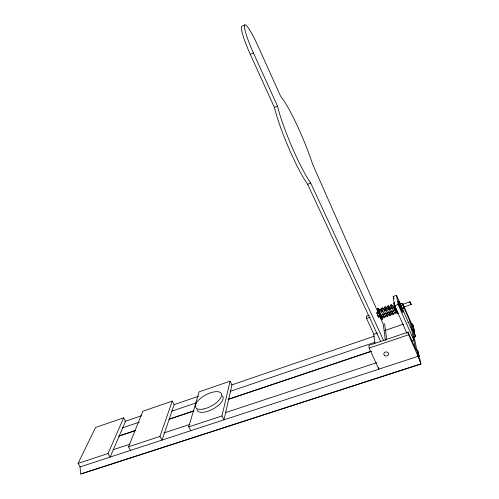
<?xml version="1.0" encoding="UTF-8"?>
<svg xmlns="http://www.w3.org/2000/svg" width="499" height="499" viewBox="0 0 499 499"><rect width="100%" height="100%" fill="white"/><g stroke="black" fill="none" stroke-linecap="round" stroke-linejoin="round"><path stroke-width="0.75" d="M385.989 307.615L385.733 306.742L384.548 306.979L385.459 309.979M386.756 314.607L386.706 314.938L386.438 313.16M394.198 312.879L393.649 314.713L391.621 313.977M385.216 315.836L384.773 317.67L383.937 317.913L382.639 317.345L381.498 315.468M230.083 381.186L231.96 384.798L223.995 419.802L221.955 415.966L230.083 381.186L199.101 391.84L188.697 426.919L190.755 430.681M391.908 305.613L391.971 305.313M393.206 305.575L395.102 310.715L396.287 310.203L395.121 310.652M172.274 401.096L174.188 404.583L162.038 440.124L159.961 436.425L172.274 401.096L142.864 411.201L128.517 446.78L130.607 450.41M420.888 364.045C419.229 355.824 420.538 361.55 418.093 356.274L420.888 364.045L80.844 473.988L79.959 466.952L418.1 356.317L411.45 323.477L404.146 306.848M108.027 453.529L123.671 417.8L125.605 421.187L110.129 457.115L108.027 453.529L78.069 463.396L80.183 466.914M78.069 463.396L95.552 427.468L123.671 417.8M415.573 336.507L413.877 331.411L414.775 332.565L414.501 331.529L412.972 329.346L415.573 336.507L414.095 337.006M389.463 314.788L390.174 314.37L389.469 314.127L389.831 314.32L387.698 310.228M410.253 302.637L409.835 301.845L402.942 304.265L402.974 304.621L404.028 307.103L410.939 304.54M409.835 301.845L410.933 304.689M404.028 307.103L403.99 306.748M382.153 318.612L380.375 315.387L381.417 315.243M396.206 310.378L394.241 304.945M244.747 24.95L241.753 26.447A26.765 3.599 66.2 0 0 250.342 54.441L274.431 107.466A51.06 6.874 67.2 0 0 307.652 184.312L380.856 341.84M250.342 54.441L253.417 52.944A26.803 3.499 66.3 0 1 244.672 25.044A26.803 3.499 66.3 0 1 258.102 46.251L280.7 96.438A51.129 6.687 67.2 0 1 312.493 163.872L377.949 312.168M274.431 107.466L277.481 106.069L253.417 52.944M307.652 184.312L310.702 183.033L383.793 340.867M395.645 312.468L396.069 312.293M406.966 333.438L394.69 305.706L393.162 296.512L396.493 295.327L400.248 303.866M394.69 305.706L398.108 304.502L396.493 295.327M378.753 311.588L376.708 312.312L377.755 315.861L378.535 317.183L380.587 316.472M404.022 306.461L404.477 308.095L401.92 308.987L399.942 304.172L402.493 303.273L403.529 305.257M369.272 315.112L366.372 316.129L366.572 318.418L373.801 334.28L374.743 343.586M380.874 311.033L382.321 310.521M383.775 310.01L385.222 309.505M386.675 308.993L388.122 308.482M389.576 307.977L391.752 307.209M400.454 304.153L402.624 303.386M376.839 313.422L378.891 312.698M381.336 311.85L382.802 311.339M384.267 310.821L393.792 307.478M400.385 305.8L402.949 304.901L402.493 303.273M366.572 318.418L370.221 317.146M377.755 315.861L379.808 315.143M380.194 315.437L394.135 310.565M401.377 308.22L403.941 307.322L404.477 308.095M373.801 334.28L377.437 333.033M384.71 330.544L403.616 324.063M407.982 322.566L410.166 321.818L403.978 307.746M124.794 421.462L141.76 415.667M174.22 404.57L198.565 396.25M231.761 384.897L374.138 336.232M122.349 427.917L139.315 422.166M171.768 411.157L196.113 402.899M230.045 391.391L375.354 342.108M410.166 321.818L415.661 349.3L408.07 332.134L368.917 345.395L369.154 348.084L378.847 369.166L378.691 367.651M369.154 348.084L408.575 334.773L408.07 332.134M118.831 436.026L135.803 430.325M169.011 419.166L194.099 410.739M228.043 399.337L371.2 351.252M414.002 336.875L415.474 336.376M119.043 436.095L135.266 430.649M169.198 419.254L193.543 411.076M228.211 399.431L371.312 351.371M411.107 341.029L413.827 340.125L398.108 304.502M113.073 449.755L130.071 444.141M164.052 432.92L189.907 424.375M225.367 412.661L376.82 362.636M188.697 426.919L221.955 415.966M128.517 446.78L159.961 436.425M80.844 473.988L420.794 363.921M392.676 313.447L393.106 313.335L392.407 313.091L393.025 313.603L388.378 305.475L387.542 306.324L388.465 308.9M388.615 306.954L387.754 306.766L391.84 314.339M386.825 315.48L387.274 315.437L386.55 315.193L386.881 315.418L383.606 309.099L382.228 307.615L381.548 308.594L382.465 311.064M391.54 305.899L390.686 305.65L394.647 313.004L396.3 313.759M383.887 316.516L384.349 316.528L383.606 316.285L383.924 316.541L379.964 309.074L380.026 309.542M378.878 309.561L378.61 309.785L380.032 312.206M380.575 316.191L381.567 315.518L382.789 317.389L382.353 317.183M396.537 312.405L395.801 312.143L396.056 312.461L391.497 304.44L390.661 304.746L390.773 306.205M381.685 317.445L380.375 315.387M400.454 305.232L400.884 306.848L400.429 305.157M402.942 304.265L403.367 305.051M381.847 308.956L381.548 308.594L385.69 316.372L387.012 316.915L387.785 316.566L387.979 313.478M399.942 304.172L400.485 304.951M384.804 307.852L384.536 307.446L388.771 315.368L390.118 315.892L390.836 315.474L390.948 312.411M386.606 308.114L386.001 307.153L386.619 308.95M380.007 312.848C378.816 311.039 381.111 316.896 380.718 314.676M379.153 310.091L379.964 311.675M393.162 296.512L394.098 298.645M408.575 334.773L418.1 356.317M379.839 316.441L383.301 324.288L385.378 340.424M402.444 308.844L411.837 330.188M400.965 306.292L400.672 305.6L400.978 306.311M400.304 307.053L400.466 307.428M402.949 304.901L403.941 307.322M410.403 302.987C412.623 307.958 409.093 298.67 410.484 303.099M380.319 313.553L380.475 313.94M379.427 313.921L379.577 314.308M410.546 303.355L410.802 304.053M401.24 307.028L401.439 307.64M401.277 307.091L401.477 307.733M401.62 307.902L401.92 308.987M379.964 309.074L380.088 309.642M383.107 308.675L382.995 308.12L383.02 308.575M389.002 306.155L389.095 306.704M392.451 311.139L392.682 312.605M389.451 312.125L389.731 313.933L389.719 313.597M383.419 314.183L383.681 315.923M384.598 323.62L386.75 339.85M378.404 316.067L378.535 317.183M222.236 395.726A14.565 6.287 -28.6 0 1 213.117 408.955A14.565 6.287 -28.6 0 1 196.974 409.579M398.364 313.422A5.957 0.568 68.6 0 1 396.936 310.64M396.349 309.261A5.957 0.568 68.6 0 1 395.245 306.374M394.809 305.07A5.957 0.568 68.6 0 1 394.397 302.6M398.158 313.765A5.957 0.568 68.6 0 1 395.196 308.02A5.957 0.568 68.6 0 1 394.085 303.08M402.15 308.326A5.969 0.536 68.6 0 1 402.419 311.233A5.969 0.536 68.6 0 1 398.932 302.425A5.969 0.536 68.6 0 1 400.479 304.109M402.587 312.224A5.969 0.536 68.6 0 1 399.649 306.461A5.969 0.536 68.6 0 1 398.495 301.527M382.278 317.913A5.919 0.68 68.8 0 1 381.286 317.894A5.919 0.68 68.8 0 1 378.361 310.44A5.919 0.68 68.8 0 1 378.866 309.218M381.872 318.936A5.913 0.686 68.8 0 1 379.396 315.193A5.913 0.686 68.8 0 1 377.606 308.525M377.893 308.794A5.913 0.686 68.8 0 1 378.304 309.417M310.702 183.033A51.129 6.687 67.2 0 1 277.481 106.069M419.497 356.985L416.715 349.456L418.287 351.583L418.58 352.706L417.657 351.608L419.497 356.985M414.357 330.338L411.762 323.371L413.272 325.566L413.54 326.577L412.648 325.404L414.357 330.338M401.47 307.995L401.046 307.216L401.433 308.008M203.318 409.055A14.583 6.238 -28.6 0 0 221.531 394.16A14.583 6.238 -28.6 0 0 200.592 398.314A14.583 6.238 -28.6 0 0 203.318 409.055M384.71 355.581A2.401 2.065 0.6 0 0 388.584 354.296A2.401 2.065 0.6 0 0 385.34 352.051A2.401 2.065 0.6 0 0 384.71 355.581"/></g></svg>
